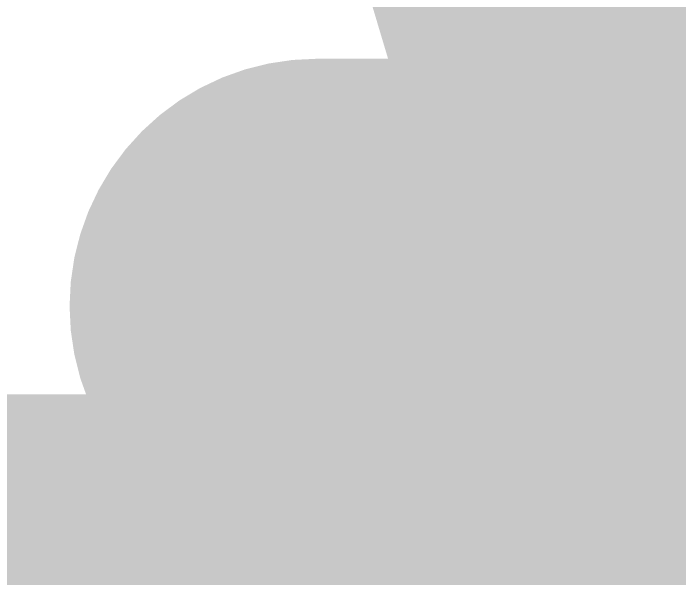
# Model space of a CAD drawing. Header units: inches. Extents: x -0.16 to 1.73, y -0.16 to 1.34.
# Drawn here: x 0.497 to 0.50508, y 0.089 to 0.09586 of the extents above; entities that cross this region are included whole.
import ezdxf

# ---------------------------------------------------------------- set-up
doc = ezdxf.new("R2010")
doc.units = ezdxf.units.IN
doc.header["$MEASUREMENT"] = 0
for name, color, linetype in [('Bottom Layer', 5, 'Continuous'), ('Bottom Solder', 6, 'Continuous'), ('Top Layer', 1, 'Continuous'), ('Top Overlay', 2, 'Continuous'), ('Top Solder', 216, 'Continuous')]:
    doc.layers.add(name, color=color, linetype=linetype)

# ---------------------------------------------------------------- blocks, each defined once
blk = doc.blocks.new('C0402_119')
at = {"layer": 'Top Overlay'}
blk.add_lwpolyline([(0.008906, -0.01963, 0.006, 0.006, 0), (0.0314961, -0.01963, 0.006, 0.006, 0)], format="xyseb", dxfattribs=at)
blk.add_lwpolyline([(0.007406, -0.01963, 0.003, 0.003, 1), (0.010406, -0.01963, 0.003, 0.003, 1)], format="xyseb", close=True, dxfattribs=at)

msp = doc.modelspace()

# ---------------------------------------------------------------- hatches: boundary and pattern name
at = {"layer": 'Bottom Layer'}
h = msp.add_hatch(color=5, dxfattribs=at)
edge = h.paths.add_edge_path()
edge.add_arc((0.5126733, 0.083736), 0.008, 0, 360)
at = {"layer": 'Bottom Solder'}
h = msp.add_hatch(color=6, dxfattribs=at)
edge = h.paths.add_edge_path()
edge.add_arc((0.5126733, 0.083736), 0.012, 0, 360)
at = {"layer": 'Top Layer'}
msp.add_hatch(color=1, dxfattribs=at).paths.add_polyline_path([(0.5042033, 0.086426), (0.4997116, 0.101426), (0.521755, 0.101426), (0.5192033, 0.086426)])
h = msp.add_hatch(color=1, dxfattribs=at)
edge = h.paths.add_edge_path()
edge.add_arc((0.5126733, 0.083736), 0.008, 0, 360)
at = {"layer": 'Top Solder'}
h = msp.add_hatch(color=216, dxfattribs=at)
edge = h.paths.add_edge_path()
edge.add_arc((0.5126733, 0.083736), 0.012, 0, 360)

# ---------------------------------------------------------------- linework, layer by layer
at = {"layer": 'Bottom Layer'}
for points in [[(0.4834733, 0.0925361, 0.015, 0.015, 0), (0.4922734, 0.083736, 0.015, 0.015, 0)], [(0.4922734, 0.083736, 0.015, 0.015, 0), (0.5126733, 0.083736, 0.015, 0.015, 0)]]:
    msp.add_lwpolyline(points, format="xyseb", dxfattribs=at)
msp.add_lwpolyline([(0.4885234, 0.083736, 0.0075, 0.0075, 1), (0.4960234, 0.083736, 0.0075, 0.0075, 1)], format="xyseb", close=True, dxfattribs=at)
msp.add_lwpolyline([(0.4885234, 0.083736, 0.0075, 0.0075, 1), (0.4960234, 0.083736, 0.0075, 0.0075, 1)], format="xyseb", close=True, dxfattribs=at)
at = {"layer": 'Top Layer'}
msp.add_lwpolyline([(0.5117033, 0.084706, 0.015, 0.015, 0), (0.5117033, 0.110966, 0.015, 0.015, 0)], format="xyseb", dxfattribs=at)
msp.add_lwpolyline([(0.5079533, 0.084706, 0.0075, 0.0075, 1), (0.5154533, 0.084706, 0.0075, 0.0075, 1)], format="xyseb", close=True, dxfattribs=at)

# ---------------------------------------------------------------- block references
msp.add_blockref('C0402_119', (0.4917733, 0.111936))

doc.saveas('drawing.dxf')
